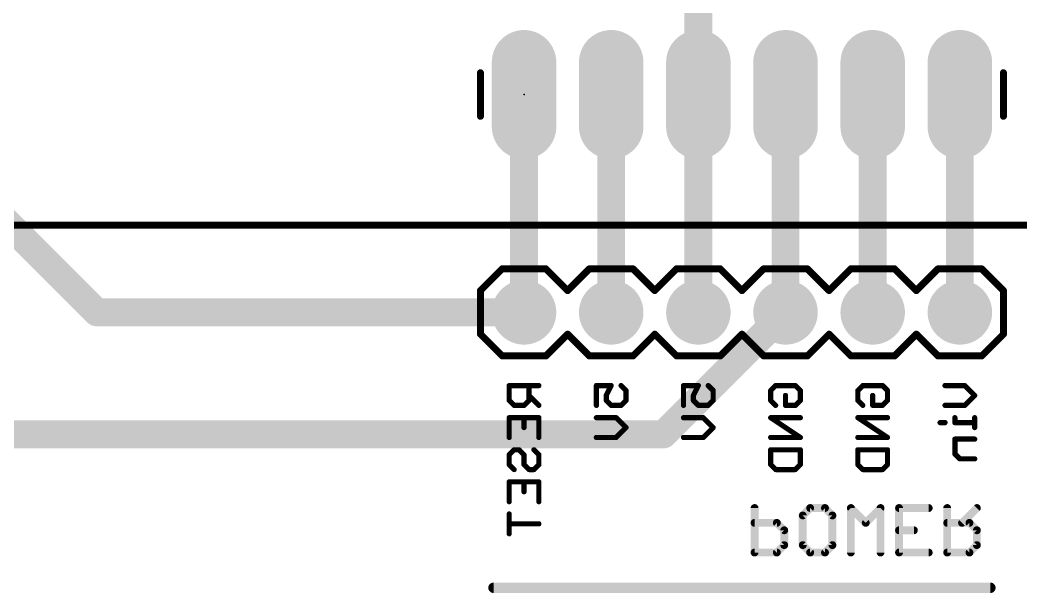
# Model space of a CAD drawing. Extents: x -209 to 66, y -44 to 97.
# Drawn here: x -98.51 to -69.37, y 43.89 to 60.59 of the extents above; entities that cross this region are included whole.
import ezdxf

# ---------------------------------------------------------------- set-up
doc = ezdxf.new("R2010")
doc.units = 0
for name, color, linetype in [('1', 22, 'CONTINUOUS'), ('17', 82, 'CONTINUOUS'), ('21', 253, 'CONTINUOUS'), ('22', 253, 'CONTINUOUS'), ('23', 7, 'CONTINUOUS'), ('51', 253, 'CONTINUOUS'), ('52', 253, 'CONTINUOUS')]:
    doc.layers.add(name, color=color, linetype=linetype)

# ---------------------------------------------------------------- blocks, each defined once
blk = doc.blocks.new('RECT')
blk.add_solid([(-0.5, -0.5), (0.5, -0.5), (-0.5, 0.5), (0.5, 0.5)])
blk = doc.blocks.new('LONGP100')
at = {"const_width": 1}
blk.add_lwpolyline([(-0.5, 0), (0.5, 0)], dxfattribs=at)
at = {"const_width": 0.5}
for points in [[(-0.5, 0.25, 1), (-0.5, -0.25)], [(0.5, -0.25, 1), (0.5, 0.25)]]:
    blk.add_lwpolyline(points, format="xyb", dxfattribs=at)
blk = doc.blocks.new('ROUNDP')
at = {"const_width": 0.5}
blk.add_lwpolyline([(0, -0.25, 1), (0, 0.25, 1), (0, -0.25)], format="xyb", dxfattribs=at)

msp = doc.modelspace()

# ---------------------------------------------------------------- linework, layer by layer
at = {"layer": '1'}
for points, const_width in [([(-96.266, 52.07), (-106.934, 62.738)], 0.8128), ([(-78.74, 58.42), (-78.74, 62.23)], 0.8128), ([(-76.2, 59.69), (-76.2, 58.674)], 0.8128), ([(-83.82, 58.42), (-83.82, 58.674)], 1.27), ([(-81.28, 58.42), (-81.28, 58.674)], 1.27), ([(-79.248, 58.928), (-78.74, 58.42)], 0.8128), ([(-76.2, 58.42), (-76.2, 58.674)], 1.27), ([(-73.66, 58.42), (-73.66, 58.674)], 1.27), ([(-71.12, 58.42), (-71.12, 58.674)], 1.27), ([(-78.74, 58.42), (-78.486, 58.42)], 1.27), ([(-83.82, 52.07), (-83.82, 58.42)], 0.8128), ([(-81.28, 52.07), (-81.28, 58.42)], 0.8128), ([(-78.74, 52.07), (-78.74, 58.42)], 0.8128), ([(-76.2, 52.07), (-76.2, 58.42)], 0.8128), ([(-73.66, 52.07), (-73.66, 58.42)], 0.8128), ([(-71.12, 52.07), (-71.12, 58.42)], 0.8128), ([(-83.82, 52.07), (-96.266, 52.07)], 0.8128), ([(-83.82, 52.07), (-83.82, 51.816)], 1.27), ([(-81.28, 52.07), (-81.28, 51.816)], 1.27), ([(-76.2, 52.07), (-79.756, 48.514)], 0.8128), ([(-78.74, 52.07), (-78.74, 51.816)], 1.27), ([(-76.2, 52.07), (-76.2, 51.816)], 1.27), ([(-73.66, 52.07), (-73.66, 51.816)], 1.27), ([(-71.12, 52.07), (-71.12, 51.816)], 1.27), ([(-79.756, 48.514), (-119.634, 48.514)], 0.8128)]:
    msp.add_lwpolyline(points, dxfattribs=dict(at, const_width=const_width))
for points, const_width in [([(-75.9968, 59.69, 1), (-76.4032, 59.69)], 0.4064), ([(-83.5025, 58.674, 1), (-84.1375, 58.674)], 0.635), ([(-80.9625, 58.674, 1), (-81.5975, 58.674)], 0.635), ([(-79.1043, 59.0717, 1), (-79.3917, 58.7843)], 0.4064), ([(-75.8825, 58.674, 1), (-76.5175, 58.674)], 0.635), ([(-73.3425, 58.674, 1), (-73.9775, 58.674)], 0.635), ([(-70.8025, 58.674, 1), (-71.4375, 58.674)], 0.635), ([(-78.74, 58.7375, 1), (-78.74, 58.1025)], 0.635), ([(-78.486, 58.1025, 1), (-78.486, 58.7375)], 0.635), ([(-76.4032, 58.674, 1), (-75.9968, 58.674)], 0.4064), ([(-84.1375, 58.42, 1), (-83.5025, 58.42)], 0.635), ([(-83.6168, 58.42, 1), (-84.0232, 58.42)], 0.4064), ([(-81.5975, 58.42, 1), (-80.9625, 58.42)], 0.635), ([(-81.0768, 58.42, 1), (-81.4832, 58.42)], 0.4064), ([(-78.5368, 58.42, 1), (-78.9432, 58.42)], 0.4064), ([(-78.9432, 58.42, 1), (-78.5368, 58.42)], 0.4064), ([(-78.8837, 58.2763, 1), (-78.5963, 58.5637)], 0.4064), ([(-76.5175, 58.42, 1), (-75.8825, 58.42)], 0.635), ([(-75.9968, 58.42, 1), (-76.4032, 58.42)], 0.4064), ([(-73.9775, 58.42, 1), (-73.3425, 58.42)], 0.635), ([(-73.4568, 58.42, 1), (-73.8632, 58.42)], 0.4064), ([(-71.4375, 58.42, 1), (-70.8025, 58.42)], 0.635), ([(-70.9168, 58.42, 1), (-71.3232, 58.42)], 0.4064), ([(-96.266, 52.2732, 1), (-96.266, 51.8668)], 0.4064), ([(-83.5025, 52.07, 1), (-84.1375, 52.07)], 0.635), ([(-83.82, 51.8668, 1), (-83.82, 52.2732)], 0.4064), ([(-80.9625, 52.07, 1), (-81.5975, 52.07)], 0.635), ([(-78.4225, 52.07, 1), (-79.0575, 52.07)], 0.635), ([(-75.8825, 52.07, 1), (-76.5175, 52.07)], 0.635), ([(-76.0563, 51.9263, 1), (-76.3437, 52.2137)], 0.4064), ([(-73.3425, 52.07, 1), (-73.9775, 52.07)], 0.635), ([(-70.8025, 52.07, 1), (-71.4375, 52.07)], 0.635), ([(-96.4097, 51.9263, 1), (-96.1223, 52.2137)], 0.4064), ([(-84.0232, 52.07, 1), (-83.6168, 52.07)], 0.4064), ([(-81.4832, 52.07, 1), (-81.0768, 52.07)], 0.4064), ([(-78.9432, 52.07, 1), (-78.5368, 52.07)], 0.4064), ([(-76.4032, 52.07, 1), (-75.9968, 52.07)], 0.4064), ([(-73.8632, 52.07, 1), (-73.4568, 52.07)], 0.4064), ([(-71.3232, 52.07, 1), (-70.9168, 52.07)], 0.4064), ([(-84.1375, 51.816, 1), (-83.5025, 51.816)], 0.635), ([(-81.5975, 51.816, 1), (-80.9625, 51.816)], 0.635), ([(-79.0575, 51.816, 1), (-78.4225, 51.816)], 0.635), ([(-76.5175, 51.816, 1), (-75.8825, 51.816)], 0.635), ([(-73.9775, 51.816, 1), (-73.3425, 51.816)], 0.635), ([(-71.4375, 51.816, 1), (-70.8025, 51.816)], 0.635), ([(-79.8997, 48.6577, 1), (-79.6123, 48.3703)], 0.4064), ([(-79.756, 48.3108, 1), (-79.756, 48.7172)], 0.4064)]:
    msp.add_lwpolyline(points, format="xyb", dxfattribs=dict(at, const_width=const_width))
at = {"layer": '21', "const_width": 0.2032}
for points in [[(-85.09, 59.055), (-85.09, 57.785)], [(-69.85, 59.055), (-69.85, 57.785)]]:
    msp.add_lwpolyline(points, dxfattribs=at)
at = {"layer": '21', "const_width": 0.1016}
for points in [[(-85.0392, 59.055, 1), (-85.1408, 59.055)], [(-69.7992, 59.055, 1), (-69.9008, 59.055)], [(-85.1408, 57.785, 1), (-85.0392, 57.785)], [(-69.9008, 57.785, 1), (-69.7992, 57.785)]]:
    msp.add_lwpolyline(points, format="xyb", dxfattribs=at)
at = {"layer": '22'}
for points, const_width in [([(-85.09, 52.705), (-84.455, 53.34)], 0.2032), ([(-83.185, 53.34), (-84.455, 53.34)], 0.2032), ([(-82.55, 52.705), (-83.185, 53.34)], 0.2032), ([(-81.915, 53.34), (-82.55, 52.705)], 0.2032), ([(-80.645, 53.34), (-81.915, 53.34)], 0.2032), ([(-80.01, 52.705), (-80.645, 53.34)], 0.2032), ([(-79.375, 53.34), (-80.01, 52.705)], 0.2032), ([(-78.105, 53.34), (-79.375, 53.34)], 0.2032), ([(-77.47, 52.705), (-78.105, 53.34)], 0.2032), ([(-77.47, 52.705), (-76.835, 53.34)], 0.2032), ([(-75.565, 53.34), (-76.835, 53.34)], 0.2032), ([(-74.93, 52.705), (-75.565, 53.34)], 0.2032), ([(-74.295, 53.34), (-74.93, 52.705)], 0.2032), ([(-73.025, 53.34), (-74.295, 53.34)], 0.2032), ([(-72.39, 52.705), (-73.025, 53.34)], 0.2032), ([(-71.755, 53.34), (-72.39, 52.705)], 0.2032), ([(-70.485, 53.34), (-71.755, 53.34)], 0.2032), ([(-69.85, 52.705), (-70.485, 53.34)], 0.2032), ([(-85.09, 51.435), (-85.09, 52.705)], 0.2032), ([(-69.85, 51.435), (-69.85, 52.705)], 0.2032), ([(-84.455, 50.8), (-85.09, 51.435)], 0.2032), ([(-83.185, 50.8), (-82.55, 51.435)], 0.2032), ([(-82.55, 51.435), (-81.915, 50.8)], 0.2032), ([(-80.645, 50.8), (-80.01, 51.435)], 0.2032), ([(-80.01, 51.435), (-79.375, 50.8)], 0.2032), ([(-78.105, 50.8), (-77.47, 51.435)], 0.2032), ([(-76.835, 50.8), (-77.47, 51.435)], 0.2032), ([(-75.565, 50.8), (-74.93, 51.435)], 0.2032), ([(-74.93, 51.435), (-74.295, 50.8)], 0.2032), ([(-73.025, 50.8), (-72.39, 51.435)], 0.2032), ([(-72.39, 51.435), (-71.755, 50.8)], 0.2032), ([(-70.485, 50.8), (-69.85, 51.435)], 0.2032), ([(-84.455, 50.8), (-83.185, 50.8)], 0.2032), ([(-81.915, 50.8), (-80.645, 50.8)], 0.2032), ([(-79.375, 50.8), (-78.105, 50.8)], 0.2032), ([(-76.835, 50.8), (-75.565, 50.8)], 0.2032), ([(-74.295, 50.8), (-73.025, 50.8)], 0.2032), ([(-71.755, 50.8), (-70.485, 50.8)], 0.2032), ([(-83.3882, 49.9364), (-84.2525, 49.9364)], 0.1524), ([(-84.2525, 49.9364), (-84.2525, 49.5042)], 0.1524), ([(-83.6763, 49.5042), (-83.6763, 49.9364)], 0.1524), ([(-81.7125, 49.3602), (-81.7125, 49.9364)], 0.1524), ([(-81.7125, 49.9364), (-81.2804, 49.9364)], 0.1524), ([(-81.2804, 49.9364), (-81.4244, 49.6483)], 0.1524), ([(-80.8482, 49.7923), (-80.9923, 49.9364)], 0.1524), ([(-80.8482, 49.5042), (-80.8482, 49.7923)], 0.1524), ([(-79.1725, 49.3602), (-79.1725, 49.9364)], 0.1524), ([(-79.1725, 49.9364), (-78.7404, 49.9364)], 0.1524), ([(-78.7404, 49.9364), (-78.8844, 49.6483)], 0.1524), ([(-78.3082, 49.7923), (-78.4523, 49.9364)], 0.1524), ([(-78.3082, 49.5042), (-78.3082, 49.7923)], 0.1524), ([(-76.6325, 49.7923), (-76.4885, 49.9364)], 0.1524), ([(-76.6325, 49.5042), (-76.6325, 49.7923)], 0.1524), ([(-76.4885, 49.9364), (-75.9123, 49.9364)], 0.1524), ([(-75.9123, 49.9364), (-75.7682, 49.7923)], 0.1524), ([(-75.7682, 49.7923), (-75.7682, 49.5042)], 0.1524), ([(-74.0925, 49.7923), (-73.9485, 49.9364)], 0.1524), ([(-74.0925, 49.5042), (-74.0925, 49.7923)], 0.1524), ([(-73.9485, 49.9364), (-73.3723, 49.9364)], 0.1524), ([(-73.3723, 49.9364), (-73.2282, 49.7923)], 0.1524), ([(-73.2282, 49.7923), (-73.2282, 49.5042)], 0.1524), ([(-71.5525, 49.9364), (-70.9763, 49.9364)], 0.1524), ([(-70.9763, 49.9364), (-70.6882, 49.6483)], 0.1524), ([(-84.2525, 49.5042), (-84.1085, 49.3602)], 0.1524), ([(-83.8204, 49.3602), (-83.6763, 49.5042)], 0.1524), ([(-83.6763, 49.6483), (-83.3882, 49.3602)], 0.1524), ([(-81.4244, 49.6483), (-81.4244, 49.5042)], 0.1524), ([(-81.4244, 49.5042), (-81.2804, 49.3602)], 0.1524), ([(-80.9923, 49.3602), (-80.8482, 49.5042)], 0.1524), ([(-78.8844, 49.6483), (-78.8844, 49.5042)], 0.1524), ([(-78.8844, 49.5042), (-78.7404, 49.3602)], 0.1524), ([(-78.4523, 49.3602), (-78.3082, 49.5042)], 0.1524), ([(-76.4885, 49.3602), (-76.6325, 49.5042)], 0.1524), ([(-76.2004, 49.3602), (-76.2004, 49.6483)], 0.1524), ([(-75.7682, 49.5042), (-75.9123, 49.3602)], 0.1524), ([(-73.9485, 49.3602), (-74.0925, 49.5042)], 0.1524), ([(-73.6604, 49.3602), (-73.6604, 49.6483)], 0.1524), ([(-73.2282, 49.5042), (-73.3723, 49.3602)], 0.1524), ([(-70.6882, 49.6483), (-70.9763, 49.3602)], 0.1524), ([(-84.1085, 49.3602), (-83.8204, 49.3602)], 0.1524), ([(-81.2804, 49.3602), (-80.9923, 49.3602)], 0.1524), ([(-78.7404, 49.3602), (-78.4523, 49.3602)], 0.1524), ([(-75.9123, 49.3602), (-76.2004, 49.3602)], 0.1524), ([(-73.3723, 49.3602), (-73.6604, 49.3602)], 0.1524), ([(-70.9763, 49.3602), (-71.5525, 49.3602)], 0.1524), ([(-84.2525, 48.4247), (-84.2525, 49.0009)], 0.1524), ([(-84.2525, 49.0009), (-83.3882, 49.0009)], 0.1524), ([(-83.8204, 49.0009), (-83.8204, 48.7128)], 0.1524), ([(-83.3882, 49.0009), (-83.3882, 48.4247)], 0.1524), ([(-81.7125, 49.0009), (-81.1363, 49.0009)], 0.1524), ([(-81.1363, 49.0009), (-80.8482, 48.7128)], 0.1524), ([(-79.1725, 49.0009), (-78.5963, 49.0009)], 0.1524), ([(-78.5963, 49.0009), (-78.3082, 48.7128)], 0.1524), ([(-75.7682, 49.0009), (-76.6325, 49.0009)], 0.1524), ([(-76.6325, 49.0009), (-75.7682, 48.4247)], 0.1524), ([(-73.2282, 49.0009), (-74.0925, 49.0009)], 0.1524), ([(-74.0925, 49.0009), (-73.2282, 48.4247)], 0.1524), ([(-71.2644, 49.0009), (-71.2644, 48.8568)], 0.1524), ([(-70.6882, 49.0009), (-70.6882, 48.7128)], 0.1524), ([(-80.8482, 48.7128), (-81.1363, 48.4247)], 0.1524), ([(-78.3082, 48.7128), (-78.5963, 48.4247)], 0.1524), ([(-71.6966, 48.8568), (-71.5525, 48.8568)], 0.1524), ([(-71.2644, 48.8568), (-70.6882, 48.8568)], 0.1524), ([(-81.1363, 48.4247), (-81.7125, 48.4247)], 0.1524), ([(-78.5963, 48.4247), (-79.1725, 48.4247)], 0.1524), ([(-75.7682, 48.4247), (-76.6325, 48.4247)], 0.1524), ([(-73.2282, 48.4247), (-74.0925, 48.4247)], 0.1524), ([(-70.6882, 48.3772), (-71.2644, 48.3772)], 0.1524), ([(-71.2644, 48.3772), (-71.2644, 47.945)], 0.1524), ([(-84.2525, 47.9213), (-84.1085, 48.0654)], 0.1524), ([(-84.1085, 48.0654), (-83.9644, 48.0654)], 0.1524), ([(-83.9644, 48.0654), (-83.8204, 47.9213)], 0.1524), ([(-83.3882, 47.9213), (-83.5323, 48.0654)], 0.1524), ([(-76.6325, 48.0654), (-75.7682, 48.0654)], 0.1524), ([(-76.6325, 47.6332), (-76.6325, 48.0654)], 0.1524), ([(-75.7682, 48.0654), (-75.7682, 47.6332)], 0.1524), ([(-74.0925, 48.0654), (-73.2282, 48.0654)], 0.1524), ([(-74.0925, 47.6332), (-74.0925, 48.0654)], 0.1524), ([(-73.2282, 48.0654), (-73.2282, 47.6332)], 0.1524), ([(-84.2525, 47.6332), (-84.2525, 47.9213)], 0.1524), ([(-83.8204, 47.9213), (-83.8204, 47.6332)], 0.1524), ([(-83.3882, 47.6332), (-83.3882, 47.9213)], 0.1524), ([(-71.2644, 47.945), (-71.1204, 47.801)], 0.1524), ([(-71.1204, 47.801), (-70.6882, 47.801)], 0.1524), ([(-84.1085, 47.4891), (-84.2525, 47.6332)], 0.1524), ([(-83.8204, 47.6332), (-83.6763, 47.4891)], 0.1524), ([(-83.6763, 47.4891), (-83.5323, 47.4891)], 0.1524), ([(-83.5323, 47.4891), (-83.3882, 47.6332)], 0.1524), ([(-76.4885, 47.4891), (-76.6325, 47.6332)], 0.1524), ([(-75.9123, 47.4891), (-76.4885, 47.4891)], 0.1524), ([(-75.7682, 47.6332), (-75.9123, 47.4891)], 0.1524), ([(-73.9485, 47.4891), (-74.0925, 47.6332)], 0.1524), ([(-73.3723, 47.4891), (-73.9485, 47.4891)], 0.1524), ([(-73.2282, 47.6332), (-73.3723, 47.4891)], 0.1524), ([(-84.2525, 46.5536), (-84.2525, 47.1298)], 0.1524), ([(-84.2525, 47.1298), (-83.3882, 47.1298)], 0.1524), ([(-83.8204, 47.1298), (-83.8204, 46.8417)], 0.1524), ([(-83.3882, 47.1298), (-83.3882, 46.5536)], 0.1524), ([(-77.1017, 46.3677), (-77.1017, 45.0712)], 0.2286), ([(-75.6984, 46.1516), (-75.4823, 46.3677)], 0.2286), ([(-75.4823, 46.3677), (-75.0502, 46.3677)], 0.2286), ([(-75.0502, 46.3677), (-74.8341, 46.1516)], 0.2286), ([(-74.2951, 45.0712), (-74.2951, 46.3677)], 0.2286), ([(-74.2951, 46.3677), (-73.863, 45.9355)], 0.2286), ([(-73.863, 45.9355), (-73.4308, 46.3677)], 0.2286), ([(-73.4308, 46.3677), (-73.4308, 45.0712)], 0.2286), ([(-72.8919, 45.0712), (-72.8919, 46.3677)], 0.2286), ([(-72.8919, 46.3677), (-72.0275, 46.3677)], 0.2286), ([(-71.4886, 46.3677), (-71.4886, 45.0712)], 0.2286), ([(-71.0564, 45.9355), (-70.6243, 46.3677)], 0.2286), ([(-84.2525, 46.1943), (-84.2525, 45.6181)], 0.1524), ([(-76.4534, 45.9355), (-77.1017, 45.9355)], 0.2286), ([(-76.2374, 45.7194), (-76.4534, 45.9355)], 0.2286), ([(-75.6984, 45.2873), (-75.6984, 46.1516)], 0.2286), ([(-74.8341, 46.1516), (-74.8341, 45.2873)], 0.2286), ([(-70.8403, 45.9355), (-71.4886, 45.9355)], 0.2286), ([(-70.6243, 45.7194), (-70.8403, 45.9355)], 0.2286), ([(-83.3882, 45.9062), (-84.2525, 45.9062)], 0.1524), ([(-76.2374, 45.2873), (-76.2374, 45.7194)], 0.2286), ([(-72.8919, 45.7194), (-72.4597, 45.7194)], 0.2286), ([(-70.6243, 45.2873), (-70.6243, 45.7194)], 0.2286), ([(-77.1017, 45.0712), (-76.4534, 45.0712)], 0.2286), ([(-76.4534, 45.0712), (-76.2374, 45.2873)], 0.2286), ([(-75.4823, 45.0712), (-75.6984, 45.2873)], 0.2286), ([(-75.0502, 45.0712), (-75.4823, 45.0712)], 0.2286), ([(-74.8341, 45.2873), (-75.0502, 45.0712)], 0.2286), ([(-72.0275, 45.0712), (-72.8919, 45.0712)], 0.2286), ([(-71.4886, 45.0712), (-70.8403, 45.0712)], 0.2286), ([(-70.8403, 45.0712), (-70.6243, 45.2873)], 0.2286), ([(-70.231, 44.0436), (-84.709, 44.0436)], 0.3048)]:
    msp.add_lwpolyline(points, dxfattribs=dict(at, const_width=const_width))
for points, const_width in [([(-84.455, 53.3908, 1), (-84.455, 53.2892)], 0.1016), ([(-84.4191, 53.3041, 1), (-84.4909, 53.3759)], 0.1016), ([(-83.1491, 53.3759, 1), (-83.2209, 53.3041)], 0.1016), ([(-83.185, 53.2892, 1), (-83.185, 53.3908)], 0.1016), ([(-81.915, 53.3908, 1), (-81.915, 53.2892)], 0.1016), ([(-81.8791, 53.3041, 1), (-81.9509, 53.3759)], 0.1016), ([(-80.6091, 53.3759, 1), (-80.6809, 53.3041)], 0.1016), ([(-80.645, 53.2892, 1), (-80.645, 53.3908)], 0.1016), ([(-79.375, 53.3908, 1), (-79.375, 53.2892)], 0.1016), ([(-79.3391, 53.3041, 1), (-79.4109, 53.3759)], 0.1016), ([(-78.0691, 53.3759, 1), (-78.1409, 53.3041)], 0.1016), ([(-78.105, 53.2892, 1), (-78.105, 53.3908)], 0.1016), ([(-76.835, 53.3908, 1), (-76.835, 53.2892)], 0.1016), ([(-76.7991, 53.3041, 1), (-76.8709, 53.3759)], 0.1016), ([(-75.5291, 53.3759, 1), (-75.6009, 53.3041)], 0.1016), ([(-75.565, 53.2892, 1), (-75.565, 53.3908)], 0.1016), ([(-74.295, 53.3908, 1), (-74.295, 53.2892)], 0.1016), ([(-74.2591, 53.3041, 1), (-74.3309, 53.3759)], 0.1016), ([(-72.9891, 53.3759, 1), (-73.0609, 53.3041)], 0.1016), ([(-73.025, 53.2892, 1), (-73.025, 53.3908)], 0.1016), ([(-71.755, 53.3908, 1), (-71.755, 53.2892)], 0.1016), ([(-71.7191, 53.3041, 1), (-71.7909, 53.3759)], 0.1016), ([(-70.4491, 53.3759, 1), (-70.5209, 53.3041)], 0.1016), ([(-70.485, 53.2892, 1), (-70.485, 53.3908)], 0.1016), ([(-85.0392, 52.705, 1), (-85.1408, 52.705)], 0.1016), ([(-85.1259, 52.7409, 1), (-85.0541, 52.6691)], 0.1016), ([(-82.5859, 52.7409, 1), (-82.5141, 52.6691)], 0.1016), ([(-82.5859, 52.6691, 1), (-82.5141, 52.7409)], 0.1016), ([(-80.0459, 52.7409, 1), (-79.9741, 52.6691)], 0.1016), ([(-80.0459, 52.6691, 1), (-79.9741, 52.7409)], 0.1016), ([(-77.5059, 52.7409, 1), (-77.4341, 52.6691)], 0.1016), ([(-77.5059, 52.6691, 1), (-77.4341, 52.7409)], 0.1016), ([(-74.9659, 52.7409, 1), (-74.8941, 52.6691)], 0.1016), ([(-74.9659, 52.6691, 1), (-74.8941, 52.7409)], 0.1016), ([(-72.4259, 52.7409, 1), (-72.3541, 52.6691)], 0.1016), ([(-72.4259, 52.6691, 1), (-72.3541, 52.7409)], 0.1016), ([(-69.7992, 52.705, 1), (-69.9008, 52.705)], 0.1016), ([(-69.8859, 52.6691, 1), (-69.8141, 52.7409)], 0.1016), ([(-85.0541, 51.4709, 1), (-85.1259, 51.3991)], 0.1016), ([(-85.1408, 51.435, 1), (-85.0392, 51.435)], 0.1016), ([(-82.5141, 51.4709, 1), (-82.5859, 51.3991)], 0.1016), ([(-82.5141, 51.3991, 1), (-82.5859, 51.4709)], 0.1016), ([(-79.9741, 51.4709, 1), (-80.0459, 51.3991)], 0.1016), ([(-79.9741, 51.3991, 1), (-80.0459, 51.4709)], 0.1016), ([(-77.4341, 51.4709, 1), (-77.5059, 51.3991)], 0.1016), ([(-77.4341, 51.3991, 1), (-77.5059, 51.4709)], 0.1016), ([(-74.8941, 51.4709, 1), (-74.9659, 51.3991)], 0.1016), ([(-74.8941, 51.3991, 1), (-74.9659, 51.4709)], 0.1016), ([(-72.3541, 51.4709, 1), (-72.4259, 51.3991)], 0.1016), ([(-72.3541, 51.3991, 1), (-72.4259, 51.4709)], 0.1016), ([(-69.9008, 51.435, 1), (-69.7992, 51.435)], 0.1016), ([(-69.8141, 51.3991, 1), (-69.8859, 51.4709)], 0.1016), ([(-84.455, 50.8508, 1), (-84.455, 50.7492)], 0.1016), ([(-84.4909, 50.7641, 1), (-84.4191, 50.8359)], 0.1016), ([(-83.2209, 50.8359, 1), (-83.1491, 50.7641)], 0.1016), ([(-83.185, 50.7492, 1), (-83.185, 50.8508)], 0.1016), ([(-81.915, 50.8508, 1), (-81.915, 50.7492)], 0.1016), ([(-81.9509, 50.7641, 1), (-81.8791, 50.8359)], 0.1016), ([(-80.6809, 50.8359, 1), (-80.6091, 50.7641)], 0.1016), ([(-80.645, 50.7492, 1), (-80.645, 50.8508)], 0.1016), ([(-79.375, 50.8508, 1), (-79.375, 50.7492)], 0.1016), ([(-79.4109, 50.7641, 1), (-79.3391, 50.8359)], 0.1016), ([(-78.1409, 50.8359, 1), (-78.0691, 50.7641)], 0.1016), ([(-78.105, 50.7492, 1), (-78.105, 50.8508)], 0.1016), ([(-76.835, 50.8508, 1), (-76.835, 50.7492)], 0.1016), ([(-76.8709, 50.7641, 1), (-76.7991, 50.8359)], 0.1016), ([(-75.6009, 50.8359, 1), (-75.5291, 50.7641)], 0.1016), ([(-75.565, 50.7492, 1), (-75.565, 50.8508)], 0.1016), ([(-74.295, 50.8508, 1), (-74.295, 50.7492)], 0.1016), ([(-74.3309, 50.7641, 1), (-74.2591, 50.8359)], 0.1016), ([(-73.0609, 50.8359, 1), (-72.9891, 50.7641)], 0.1016), ([(-73.025, 50.7492, 1), (-73.025, 50.8508)], 0.1016), ([(-71.755, 50.8508, 1), (-71.755, 50.7492)], 0.1016), ([(-71.7909, 50.7641, 1), (-71.7191, 50.8359)], 0.1016), ([(-70.5209, 50.8359, 1), (-70.4491, 50.7641)], 0.1016), ([(-70.485, 50.7492, 1), (-70.485, 50.8508)], 0.1016), ([(-84.2525, 49.9745, 1), (-84.2525, 49.8983)], 0.0762), ([(-84.2144, 49.9364, 1), (-84.2906, 49.9364)], 0.0762), ([(-83.6382, 49.9364, 1), (-83.7144, 49.9364)], 0.0762), ([(-83.3882, 49.8983, 1), (-83.3882, 49.9745)], 0.0762), ([(-81.6744, 49.9364, 1), (-81.7506, 49.9364)], 0.0762), ([(-81.7125, 49.9745, 1), (-81.7125, 49.8983)], 0.0762), ([(-81.2463, 49.9194, 1), (-81.3144, 49.9534)], 0.0762), ([(-81.2804, 49.8983, 1), (-81.2804, 49.9745)], 0.0762), ([(-80.9653, 49.9633, 1), (-81.0192, 49.9095)], 0.0762), ([(-80.8101, 49.7923, 1), (-80.8863, 49.7923)], 0.0762), ([(-80.8751, 49.7654, 1), (-80.8213, 49.8193)], 0.0762), ([(-79.1344, 49.9364, 1), (-79.2106, 49.9364)], 0.0762), ([(-79.1725, 49.9745, 1), (-79.1725, 49.8983)], 0.0762), ([(-78.7063, 49.9194, 1), (-78.7744, 49.9534)], 0.0762), ([(-78.7404, 49.8983, 1), (-78.7404, 49.9745)], 0.0762), ([(-78.4253, 49.9633, 1), (-78.4792, 49.9095)], 0.0762), ([(-78.2701, 49.7923, 1), (-78.3463, 49.7923)], 0.0762), ([(-78.3351, 49.7654, 1), (-78.2813, 49.8193)], 0.0762), ([(-76.6595, 49.8193, 1), (-76.6056, 49.7654)], 0.0762), ([(-76.5944, 49.7923, 1), (-76.6706, 49.7923)], 0.0762), ([(-76.4885, 49.9745, 1), (-76.4885, 49.8983)], 0.0762), ([(-76.4615, 49.9095, 1), (-76.5154, 49.9633)], 0.0762), ([(-75.8853, 49.9633, 1), (-75.9392, 49.9095)], 0.0762), ([(-75.9123, 49.8983, 1), (-75.9123, 49.9745)], 0.0762), ([(-75.7301, 49.7923, 1), (-75.8063, 49.7923)], 0.0762), ([(-75.7951, 49.7654, 1), (-75.7413, 49.8193)], 0.0762), ([(-74.1195, 49.8193, 1), (-74.0656, 49.7654)], 0.0762), ([(-74.0544, 49.7923, 1), (-74.1306, 49.7923)], 0.0762), ([(-73.9485, 49.9745, 1), (-73.9485, 49.8983)], 0.0762), ([(-73.9215, 49.9095, 1), (-73.9754, 49.9633)], 0.0762), ([(-73.3453, 49.9633, 1), (-73.3992, 49.9095)], 0.0762), ([(-73.3723, 49.8983, 1), (-73.3723, 49.9745)], 0.0762), ([(-73.1901, 49.7923, 1), (-73.2663, 49.7923)], 0.0762), ([(-73.2551, 49.7654, 1), (-73.2013, 49.8193)], 0.0762), ([(-71.5525, 49.9745, 1), (-71.5525, 49.8983)], 0.0762), ([(-70.9494, 49.9633, 1), (-71.0033, 49.9095)], 0.0762), ([(-70.9763, 49.8983, 1), (-70.9763, 49.9745)], 0.0762), ([(-84.2256, 49.5312, 1), (-84.2795, 49.4773)], 0.0762), ([(-84.2906, 49.5042, 1), (-84.2144, 49.5042)], 0.0762), ([(-83.6494, 49.6752, 1), (-83.7033, 49.6213)], 0.0762), ([(-83.7144, 49.5042, 1), (-83.6382, 49.5042)], 0.0762), ([(-83.6494, 49.4773, 1), (-83.7033, 49.5312)], 0.0762), ([(-81.3975, 49.5312, 1), (-81.4514, 49.4773)], 0.0762), ([(-81.3863, 49.6483, 1), (-81.4625, 49.6483)], 0.0762), ([(-81.4585, 49.6653, 1), (-81.3903, 49.6312)], 0.0762), ([(-81.4625, 49.5042, 1), (-81.3863, 49.5042)], 0.0762), ([(-80.8863, 49.5042, 1), (-80.8101, 49.5042)], 0.0762), ([(-80.8213, 49.4773, 1), (-80.8751, 49.5312)], 0.0762), ([(-78.8575, 49.5312, 1), (-78.9114, 49.4773)], 0.0762), ([(-78.8463, 49.6483, 1), (-78.9225, 49.6483)], 0.0762), ([(-78.9185, 49.6653, 1), (-78.8503, 49.6312)], 0.0762), ([(-78.9225, 49.5042, 1), (-78.8463, 49.5042)], 0.0762), ([(-78.3463, 49.5042, 1), (-78.2701, 49.5042)], 0.0762), ([(-78.2813, 49.4773, 1), (-78.3351, 49.5312)], 0.0762), ([(-76.6056, 49.5312, 1), (-76.6595, 49.4773)], 0.0762), ([(-76.6706, 49.5042, 1), (-76.5944, 49.5042)], 0.0762), ([(-76.1623, 49.6483, 1), (-76.2385, 49.6483)], 0.0762), ([(-75.8063, 49.5042, 1), (-75.7301, 49.5042)], 0.0762), ([(-75.7413, 49.4773, 1), (-75.7951, 49.5312)], 0.0762), ([(-74.0656, 49.5312, 1), (-74.1195, 49.4773)], 0.0762), ([(-74.1306, 49.5042, 1), (-74.0544, 49.5042)], 0.0762), ([(-73.6223, 49.6483, 1), (-73.6985, 49.6483)], 0.0762), ([(-73.2663, 49.5042, 1), (-73.1901, 49.5042)], 0.0762), ([(-73.2013, 49.4773, 1), (-73.2551, 49.5312)], 0.0762), ([(-70.6613, 49.6213, 1), (-70.7151, 49.6752)], 0.0762), ([(-70.7151, 49.6213, 1), (-70.6613, 49.6752)], 0.0762), ([(-84.1085, 49.3983, 1), (-84.1085, 49.3221)], 0.0762), ([(-84.1354, 49.3332, 1), (-84.0815, 49.3871)], 0.0762), ([(-83.8473, 49.3871, 1), (-83.7934, 49.3332)], 0.0762), ([(-83.8204, 49.3221, 1), (-83.8204, 49.3983)], 0.0762), ([(-83.4151, 49.3332, 1), (-83.3613, 49.3871)], 0.0762), ([(-81.7506, 49.3602, 1), (-81.6744, 49.3602)], 0.0762), ([(-81.2804, 49.3983, 1), (-81.2804, 49.3221)], 0.0762), ([(-81.3073, 49.3332, 1), (-81.2534, 49.3871)], 0.0762), ([(-81.0192, 49.3871, 1), (-80.9653, 49.3332)], 0.0762), ([(-80.9923, 49.3221, 1), (-80.9923, 49.3983)], 0.0762), ([(-79.2106, 49.3602, 1), (-79.1344, 49.3602)], 0.0762), ([(-78.7404, 49.3983, 1), (-78.7404, 49.3221)], 0.0762), ([(-78.7673, 49.3332, 1), (-78.7134, 49.3871)], 0.0762), ([(-78.4792, 49.3871, 1), (-78.4253, 49.3332)], 0.0762), ([(-78.4523, 49.3221, 1), (-78.4523, 49.3983)], 0.0762), ([(-76.5154, 49.3332, 1), (-76.4615, 49.3871)], 0.0762), ([(-76.2004, 49.3983, 1), (-76.2004, 49.3221)], 0.0762), ([(-76.2385, 49.3602, 1), (-76.1623, 49.3602)], 0.0762), ([(-75.9392, 49.3871, 1), (-75.8853, 49.3332)], 0.0762), ([(-75.9123, 49.3221, 1), (-75.9123, 49.3983)], 0.0762), ([(-73.9754, 49.3332, 1), (-73.9215, 49.3871)], 0.0762), ([(-73.6604, 49.3983, 1), (-73.6604, 49.3221)], 0.0762), ([(-73.6985, 49.3602, 1), (-73.6223, 49.3602)], 0.0762), ([(-73.3992, 49.3871, 1), (-73.3453, 49.3332)], 0.0762), ([(-73.3723, 49.3221, 1), (-73.3723, 49.3983)], 0.0762), ([(-71.5525, 49.3983, 1), (-71.5525, 49.3221)], 0.0762), ([(-71.0033, 49.3871, 1), (-70.9494, 49.3332)], 0.0762), ([(-70.9763, 49.3221, 1), (-70.9763, 49.3983)], 0.0762), ([(-84.2144, 49.0009, 1), (-84.2906, 49.0009)], 0.0762), ([(-84.2525, 49.039, 1), (-84.2525, 48.9628)], 0.0762), ([(-83.7823, 49.0009, 1), (-83.8585, 49.0009)], 0.0762), ([(-83.3501, 49.0009, 1), (-83.4263, 49.0009)], 0.0762), ([(-83.3882, 48.9628, 1), (-83.3882, 49.039)], 0.0762), ([(-81.7125, 49.039, 1), (-81.7125, 48.9628)], 0.0762), ([(-81.1094, 49.0278, 1), (-81.1633, 48.9739)], 0.0762), ([(-81.1363, 48.9628, 1), (-81.1363, 49.039)], 0.0762), ([(-79.1725, 49.039, 1), (-79.1725, 48.9628)], 0.0762), ([(-78.5694, 49.0278, 1), (-78.6233, 48.9739)], 0.0762), ([(-78.5963, 48.9628, 1), (-78.5963, 49.039)], 0.0762), ([(-76.6114, 49.0326, 1), (-76.6537, 48.9692)], 0.0762), ([(-76.6325, 49.039, 1), (-76.6325, 48.9628)], 0.0762), ([(-75.7682, 48.9628, 1), (-75.7682, 49.039)], 0.0762), ([(-74.0714, 49.0326, 1), (-74.1137, 48.9692)], 0.0762), ([(-74.0925, 49.039, 1), (-74.0925, 48.9628)], 0.0762), ([(-73.2282, 48.9628, 1), (-73.2282, 49.039)], 0.0762), ([(-71.2263, 49.0009, 1), (-71.3025, 49.0009)], 0.0762), ([(-70.6501, 49.0009, 1), (-70.7263, 49.0009)], 0.0762), ([(-83.8585, 48.7128, 1), (-83.7823, 48.7128)], 0.0762), ([(-80.8213, 48.6858, 1), (-80.8751, 48.7397)], 0.0762), ([(-80.8751, 48.6858, 1), (-80.8213, 48.7397)], 0.0762), ([(-78.2813, 48.6858, 1), (-78.3351, 48.7397)], 0.0762), ([(-78.3351, 48.6858, 1), (-78.2813, 48.7397)], 0.0762), ([(-71.6966, 48.8949, 1), (-71.6966, 48.8187)], 0.0762), ([(-71.5525, 48.8187, 1), (-71.5525, 48.8949)], 0.0762), ([(-71.2644, 48.8949, 1), (-71.2644, 48.8187)], 0.0762), ([(-71.3025, 48.8568, 1), (-71.2263, 48.8568)], 0.0762), ([(-70.7263, 48.7128, 1), (-70.6501, 48.7128)], 0.0762), ([(-70.6882, 48.8187, 1), (-70.6882, 48.8949)], 0.0762), ([(-84.2906, 48.4247, 1), (-84.2144, 48.4247)], 0.0762), ([(-83.4263, 48.4247, 1), (-83.3501, 48.4247)], 0.0762), ([(-81.7125, 48.4628, 1), (-81.7125, 48.3866)], 0.0762), ([(-81.1633, 48.4516, 1), (-81.1094, 48.3977)], 0.0762), ([(-81.1363, 48.3866, 1), (-81.1363, 48.4628)], 0.0762), ([(-79.1725, 48.4628, 1), (-79.1725, 48.3866)], 0.0762), ([(-78.6233, 48.4516, 1), (-78.5694, 48.3977)], 0.0762), ([(-78.5963, 48.3866, 1), (-78.5963, 48.4628)], 0.0762), ([(-76.6325, 48.4628, 1), (-76.6325, 48.3866)], 0.0762), ([(-75.7893, 48.393, 1), (-75.7471, 48.4564)], 0.0762), ([(-75.7682, 48.3866, 1), (-75.7682, 48.4628)], 0.0762), ([(-74.0925, 48.4628, 1), (-74.0925, 48.3866)], 0.0762), ([(-73.2493, 48.393, 1), (-73.2071, 48.4564)], 0.0762), ([(-73.2282, 48.3866, 1), (-73.2282, 48.4628)], 0.0762), ([(-71.2644, 48.4153, 1), (-71.2644, 48.3391)], 0.0762), ([(-71.2263, 48.3772, 1), (-71.3025, 48.3772)], 0.0762), ([(-70.6882, 48.3391, 1), (-70.6882, 48.4153)], 0.0762), ([(-84.1085, 48.1035, 1), (-84.1085, 48.0273)], 0.0762), ([(-84.0815, 48.0384, 1), (-84.1354, 48.0923)], 0.0762), ([(-83.9375, 48.0923, 1), (-83.9914, 48.0384)], 0.0762), ([(-83.9644, 48.0273, 1), (-83.9644, 48.1035)], 0.0762), ([(-83.5053, 48.0923, 1), (-83.5592, 48.0384)], 0.0762), ([(-76.6325, 48.1035, 1), (-76.6325, 48.0273)], 0.0762), ([(-76.5944, 48.0654, 1), (-76.6706, 48.0654)], 0.0762), ([(-75.7301, 48.0654, 1), (-75.8063, 48.0654)], 0.0762), ([(-75.7682, 48.0273, 1), (-75.7682, 48.1035)], 0.0762), ([(-74.0925, 48.1035, 1), (-74.0925, 48.0273)], 0.0762), ([(-74.0544, 48.0654, 1), (-74.1306, 48.0654)], 0.0762), ([(-73.1901, 48.0654, 1), (-73.2663, 48.0654)], 0.0762), ([(-73.2282, 48.0273, 1), (-73.2282, 48.1035)], 0.0762), ([(-84.2144, 47.9213, 1), (-84.2906, 47.9213)], 0.0762), ([(-84.2795, 47.9482, 1), (-84.2256, 47.8944)], 0.0762), ([(-83.7823, 47.9213, 1), (-83.8585, 47.9213)], 0.0762), ([(-83.8473, 47.8944, 1), (-83.7934, 47.9482)], 0.0762), ([(-83.3501, 47.9213, 1), (-83.4263, 47.9213)], 0.0762), ([(-83.4151, 47.8944, 1), (-83.3613, 47.9482)], 0.0762), ([(-71.2375, 47.972, 1), (-71.2914, 47.9181)], 0.0762), ([(-71.3025, 47.945, 1), (-71.2263, 47.945)], 0.0762), ([(-71.1204, 47.8391, 1), (-71.1204, 47.7629)], 0.0762), ([(-71.1473, 47.774, 1), (-71.0934, 47.8279)], 0.0762), ([(-70.6882, 47.7629, 1), (-70.6882, 47.8391)], 0.0762), ([(-84.2256, 47.6601, 1), (-84.2795, 47.6063)], 0.0762), ([(-84.2906, 47.6332, 1), (-84.2144, 47.6332)], 0.0762), ([(-84.1354, 47.4622, 1), (-84.0815, 47.5161)], 0.0762), ([(-83.8585, 47.6332, 1), (-83.7823, 47.6332)], 0.0762), ([(-83.7934, 47.6601, 1), (-83.8473, 47.6063)], 0.0762), ([(-83.6763, 47.5272, 1), (-83.6763, 47.451)], 0.0762), ([(-83.7033, 47.4622, 1), (-83.6494, 47.5161)], 0.0762), ([(-83.5592, 47.5161, 1), (-83.5053, 47.4622)], 0.0762), ([(-83.5323, 47.451, 1), (-83.5323, 47.5272)], 0.0762), ([(-83.4263, 47.6332, 1), (-83.3501, 47.6332)], 0.0762), ([(-83.3613, 47.6063, 1), (-83.4151, 47.6601)], 0.0762), ([(-76.6056, 47.6601, 1), (-76.6595, 47.6063)], 0.0762), ([(-76.6706, 47.6332, 1), (-76.5944, 47.6332)], 0.0762), ([(-76.4885, 47.5272, 1), (-76.4885, 47.451)], 0.0762), ([(-76.5154, 47.4622, 1), (-76.4615, 47.5161)], 0.0762), ([(-75.9392, 47.5161, 1), (-75.8853, 47.4622)], 0.0762), ([(-75.9123, 47.451, 1), (-75.9123, 47.5272)], 0.0762), ([(-75.8063, 47.6332, 1), (-75.7301, 47.6332)], 0.0762), ([(-75.7413, 47.6063, 1), (-75.7951, 47.6601)], 0.0762), ([(-74.0656, 47.6601, 1), (-74.1195, 47.6063)], 0.0762), ([(-74.1306, 47.6332, 1), (-74.0544, 47.6332)], 0.0762), ([(-73.9485, 47.5272, 1), (-73.9485, 47.451)], 0.0762), ([(-73.9754, 47.4622, 1), (-73.9215, 47.5161)], 0.0762), ([(-73.3992, 47.5161, 1), (-73.3453, 47.4622)], 0.0762), ([(-73.3723, 47.451, 1), (-73.3723, 47.5272)], 0.0762), ([(-73.2663, 47.6332, 1), (-73.1901, 47.6332)], 0.0762), ([(-73.2013, 47.6063, 1), (-73.2551, 47.6601)], 0.0762), ([(-84.2144, 47.1298, 1), (-84.2906, 47.1298)], 0.0762), ([(-84.2525, 47.1679, 1), (-84.2525, 47.0917)], 0.0762), ([(-83.7823, 47.1298, 1), (-83.8585, 47.1298)], 0.0762), ([(-83.3501, 47.1298, 1), (-83.4263, 47.1298)], 0.0762), ([(-83.3882, 47.0917, 1), (-83.3882, 47.1679)], 0.0762), ([(-83.8585, 46.8417, 1), (-83.7823, 46.8417)], 0.0762), ([(-84.2906, 46.5536, 1), (-84.2144, 46.5536)], 0.0762), ([(-83.4263, 46.5536, 1), (-83.3501, 46.5536)], 0.0762), ([(-77.0446, 46.3677, 1), (-77.1589, 46.3677)], 0.1143), ([(-75.4823, 46.4248, 1), (-75.4823, 46.3105)], 0.1143), ([(-75.4419, 46.3273, 1), (-75.5227, 46.4081)], 0.1143), ([(-75.0098, 46.4081, 1), (-75.0906, 46.3273)], 0.1143), ([(-75.0502, 46.3105, 1), (-75.0502, 46.4248)], 0.1143), ([(-74.238, 46.3677, 1), (-74.3523, 46.3677)], 0.1143), ([(-74.2547, 46.4081, 1), (-74.3356, 46.3273)], 0.1143), ([(-73.3737, 46.3677, 1), (-73.488, 46.3677)], 0.1143), ([(-73.3904, 46.3273, 1), (-73.4712, 46.4081)], 0.1143), ([(-72.8347, 46.3677, 1), (-72.949, 46.3677)], 0.1143), ([(-72.8919, 46.4248, 1), (-72.8919, 46.3105)], 0.1143), ([(-72.0275, 46.3105, 1), (-72.0275, 46.4248)], 0.1143), ([(-71.4314, 46.3677, 1), (-71.5457, 46.3677)], 0.1143), ([(-70.5838, 46.3273, 1), (-70.6647, 46.4081)], 0.1143), ([(-84.2144, 46.1943, 1), (-84.2906, 46.1943)], 0.0762), ([(-77.1017, 45.9927, 1), (-77.1017, 45.8784)], 0.1143), ([(-76.413, 45.9759, 1), (-76.4939, 45.8951)], 0.1143), ([(-76.4534, 45.8784, 1), (-76.4534, 45.9927)], 0.1143), ([(-75.6413, 46.1516, 1), (-75.7556, 46.1516)], 0.1143), ([(-75.7388, 46.192, 1), (-75.658, 46.1112)], 0.1143), ([(-74.7769, 46.1516, 1), (-74.8912, 46.1516)], 0.1143), ([(-74.8745, 46.1112, 1), (-74.7937, 46.192)], 0.1143), ([(-71.4886, 45.9927, 1), (-71.4886, 45.8784)], 0.1143), ([(-70.7999, 45.9759, 1), (-70.8807, 45.8951)], 0.1143), ([(-70.8403, 45.8784, 1), (-70.8403, 45.9927)], 0.1143), ([(-84.2525, 45.9443, 1), (-84.2525, 45.8681)], 0.0762), ([(-83.3882, 45.8681, 1), (-83.3882, 45.9443)], 0.0762), ([(-76.1802, 45.7194, 1), (-76.2945, 45.7194)], 0.1143), ([(-76.2778, 45.679, 1), (-76.197, 45.7599)], 0.1143), ([(-73.9034, 45.9759, 1), (-73.8226, 45.8951)], 0.1143), ([(-73.9034, 45.8951, 1), (-73.8226, 45.9759)], 0.1143), ([(-72.8919, 45.7766, 1), (-72.8919, 45.6623)], 0.1143), ([(-72.4597, 45.6623, 1), (-72.4597, 45.7766)], 0.1143), ([(-71.0968, 45.9759, 1), (-71.016, 45.8951)], 0.1143), ([(-70.5671, 45.7194, 1), (-70.6814, 45.7194)], 0.1143), ([(-70.6647, 45.679, 1), (-70.5838, 45.7599)], 0.1143), ([(-84.2906, 45.6181, 1), (-84.2144, 45.6181)], 0.0762), ([(-77.1017, 45.1283, 1), (-77.1017, 45.014)], 0.1143), ([(-76.4939, 45.1116, 1), (-76.413, 45.0308)], 0.1143), ([(-76.4534, 45.014, 1), (-76.4534, 45.1283)], 0.1143), ([(-76.2945, 45.2873, 1), (-76.1802, 45.2873)], 0.1143), ([(-76.197, 45.2469, 1), (-76.2778, 45.3277)], 0.1143), ([(-75.7556, 45.2873, 1), (-75.6413, 45.2873)], 0.1143), ([(-75.658, 45.3277, 1), (-75.7388, 45.2469)], 0.1143), ([(-75.4823, 45.1283, 1), (-75.4823, 45.014)], 0.1143), ([(-75.5227, 45.0308, 1), (-75.4419, 45.1116)], 0.1143), ([(-75.0906, 45.1116, 1), (-75.0098, 45.0308)], 0.1143), ([(-75.0502, 45.014, 1), (-75.0502, 45.1283)], 0.1143), ([(-74.8912, 45.2873, 1), (-74.7769, 45.2873)], 0.1143), ([(-74.7937, 45.2469, 1), (-74.8745, 45.3277)], 0.1143), ([(-72.8919, 45.1283, 1), (-72.8919, 45.014)], 0.1143), ([(-72.0275, 45.014, 1), (-72.0275, 45.1283)], 0.1143), ([(-71.4886, 45.1283, 1), (-71.4886, 45.014)], 0.1143), ([(-70.8807, 45.1116, 1), (-70.7999, 45.0308)], 0.1143), ([(-70.8403, 45.014, 1), (-70.8403, 45.1283)], 0.1143), ([(-70.6814, 45.2873, 1), (-70.5671, 45.2873)], 0.1143), ([(-70.5838, 45.2469, 1), (-70.6647, 45.3277)], 0.1143), ([(-77.1589, 45.0712, 1), (-77.0446, 45.0712)], 0.1143), ([(-74.3523, 45.0712, 1), (-74.238, 45.0712)], 0.1143), ([(-73.488, 45.0712, 1), (-73.3737, 45.0712)], 0.1143), ([(-72.949, 45.0712, 1), (-72.8347, 45.0712)], 0.1143), ([(-71.5457, 45.0712, 1), (-71.4314, 45.0712)], 0.1143), ([(-84.709, 44.1198, 1), (-84.709, 43.9674)], 0.1524), ([(-70.231, 43.9674, 1), (-70.231, 44.1198)], 0.1524)]:
    msp.add_lwpolyline(points, format="xyb", dxfattribs=dict(at, const_width=const_width))
at = {"layer": '23'}
msp.add_point((-83.82, 58.42), dxfattribs=at)
at = {"layer": '52', "const_width": 0.2032}
msp.add_lwpolyline([(-17.78, 54.61), (-116.84, 54.61)], dxfattribs=at)

# ---------------------------------------------------------------- block references
at = {"layer": '17', "xscale": 1.8796, "yscale": 1.8796}
for name, p, rotation in [('LONGP100', (-83.82, 58.42), 90), ('LONGP100', (-83.82, 58.42), 90), ('LONGP100', (-81.28, 58.42), 90), ('LONGP100', (-81.28, 58.42), 90), ('LONGP100', (-78.74, 58.42), 90), ('LONGP100', (-78.74, 58.42), 90), ('LONGP100', (-76.2, 58.42), 90), ('LONGP100', (-76.2, 58.42), 90), ('LONGP100', (-73.66, 58.42), 90), ('LONGP100', (-73.66, 58.42), 90), ('LONGP100', (-71.12, 58.42), 90), ('LONGP100', (-71.12, 58.42), 90), ('ROUNDP', (-83.82, 52.07), 270), ('ROUNDP', (-83.82, 52.07), 270), ('ROUNDP', (-81.28, 52.07), 270), ('ROUNDP', (-81.28, 52.07), 270), ('ROUNDP', (-78.74, 52.07), 270), ('ROUNDP', (-78.74, 52.07), 270), ('ROUNDP', (-76.2, 52.07), 270), ('ROUNDP', (-76.2, 52.07), 270), ('ROUNDP', (-73.66, 52.07), 270), ('ROUNDP', (-73.66, 52.07), 270), ('ROUNDP', (-71.12, 52.07), 270), ('ROUNDP', (-71.12, 52.07), 270)]:
    msp.add_blockref(name, p, dxfattribs=dict(at, rotation=rotation))
at = {"layer": '51', "xscale": 0.508, "yscale": 0.508}
for p in [(-83.82, 58.42), (-81.28, 58.42), (-78.74, 58.42), (-76.2, 58.42), (-73.66, 58.42), (-71.12, 58.42)]:
    msp.add_blockref('RECT', p, dxfattribs=at)
at = {"layer": '52', "xscale": 0.508, "yscale": 0.508}
for p in [(-83.82, 52.07), (-81.28, 52.07), (-78.74, 52.07), (-76.2, 52.07), (-73.66, 52.07), (-71.12, 52.07)]:
    msp.add_blockref('RECT', p, dxfattribs=at)

doc.saveas('drawing.dxf')
